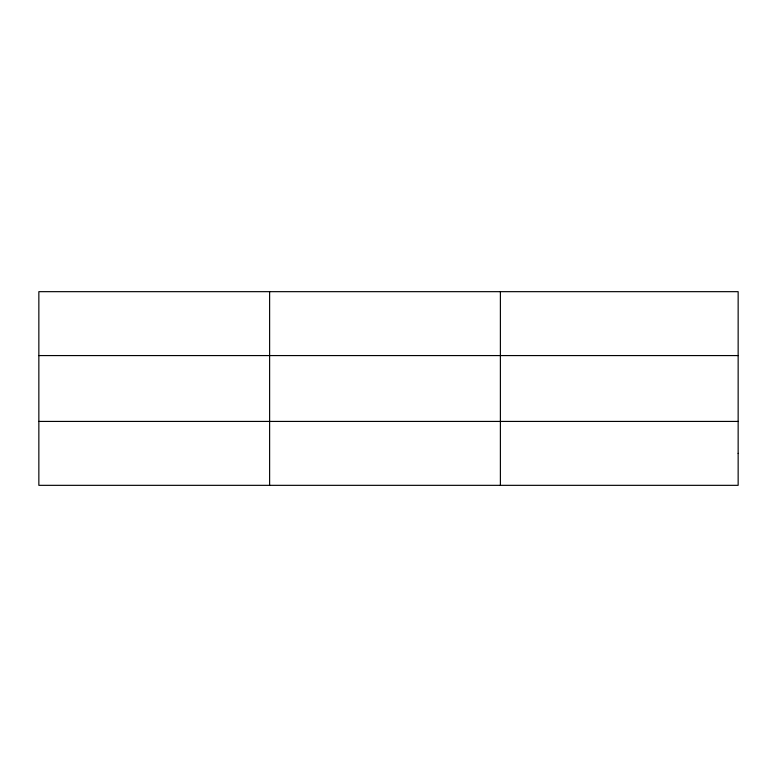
<?xml version="1.0" encoding="UTF-8"?>
<svg xmlns="http://www.w3.org/2000/svg" width="777" height="777" viewBox="0 0 777 777"><rect width="100%" height="100%" fill="white"/><g stroke="black" fill="none" stroke-linecap="round" stroke-linejoin="round"><path stroke-width="1.17" d="M269.619 485.334L269.619 291.666M500.388 485.334L500.388 291.666M38.85 355.575L738.15 355.575M38.85 421.425L738.15 421.425M738.15 453.38L738.15 485.334L38.85 485.334L38.85 291.666L738.15 291.666L738.15 453.38"/></g></svg>
